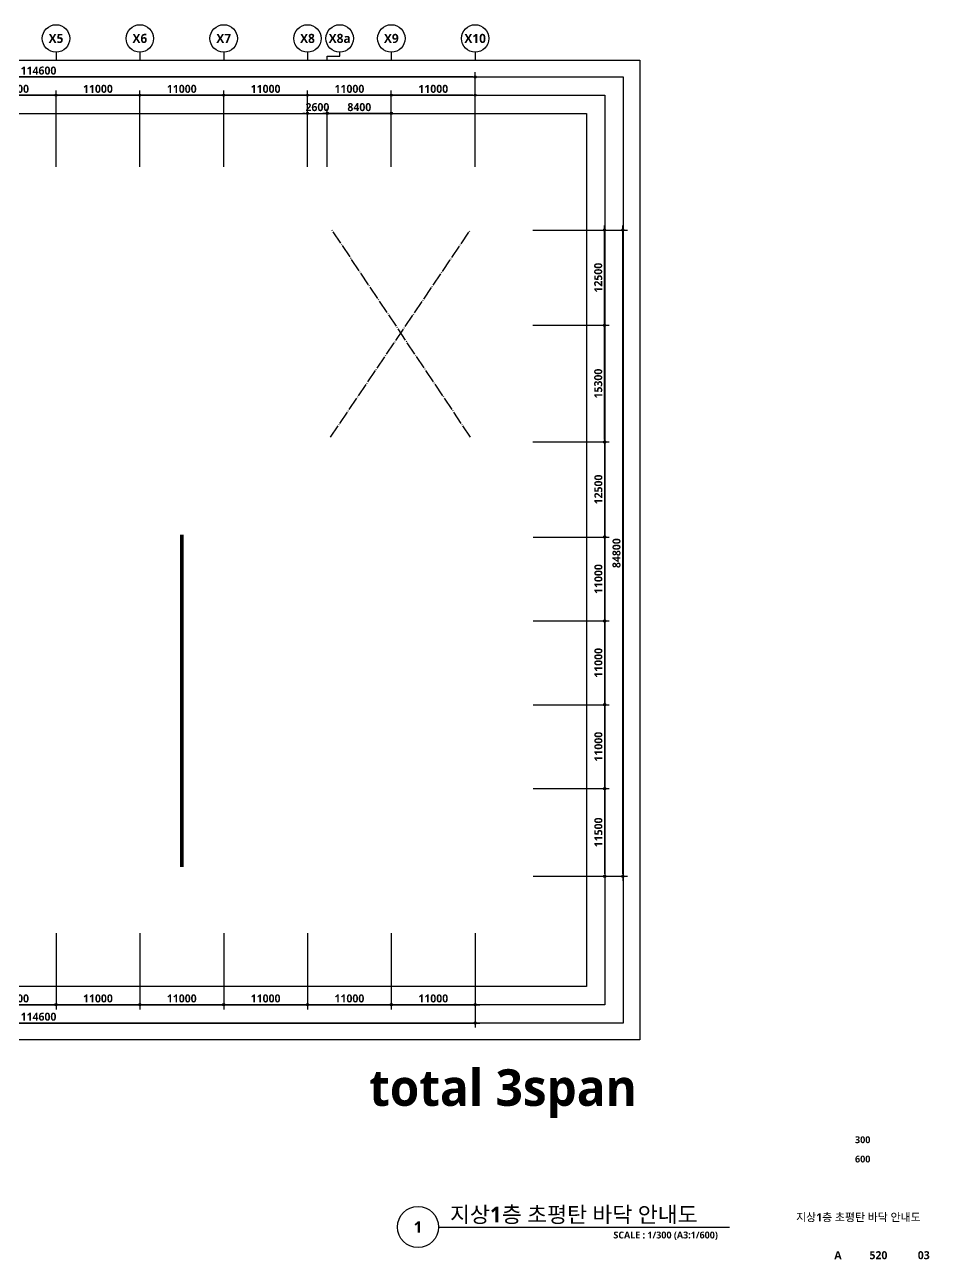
# Model space of a CAD drawing. Header units: millimetres. Extents: x -5354 to 981672, y -957001 to -780013.
# Drawn here: x 358977 to 477680, y -957001 to -794976 of the extents above; entities that cross this region are included whole.
import ezdxf
from ezdxf.enums import TextEntityAlignment as Align

# ---------------------------------------------------------------- set-up
doc = ezdxf.new("R2010")
doc.units = ezdxf.units.MM
doc.header["$LTSCALE"] = 300
doc.header["$MEASUREMENT"] = 0
doc.header["$PDSIZE"] = -10
doc.linetypes.add('STD_SHAFT', pattern=[7.3, 6, -0.5, 0.3, -0.5])
doc.layers.get('0').update_dxf_attribs({"linetype": 'CONTINUOUS'})
doc.layers.get('Defpoints').update_dxf_attribs({"color": 153, "linetype": 'CONTINUOUS'})
for name, color, linetype in [('A-ANNO-TEXT1', 7, 'CONTINUOUS'), ('A-ANNO-TITL', 7, 'CONTINUOUS'), ('A-FLOR-OPEN-BELO', 6, 'STD_SHAFT'), ('A-ST-AXIS-BUB', 7, 'CONTINUOUS'), ('A-ST-AXIS-DIM', 7, 'CONTINUOUS'), ('AA-XXXX-TXT1', 2, 'CONTINUOUS'), ('ILDO_Cosinus Joint', 20, 'CONTINUOUS')]:
    doc.layers.add(name, color=color, linetype=linetype)
doc.layers.add('Defpoint', color=161, linetype='CONTINUOUS', plot=False)
doc.styles.add('SH_대대리576', font='')
doc.styles.get('SH_대대리576').set_extended_font_data('NanumGothic', bold=True)
doc.dimstyles.new('SHP 600', dxfattribs={"dimscale": 300, "dimtxt": 3.5, "dimasz": 1, "dimexe": 2, "dimexo": 2, "dimgap": 1, "dimtad": 1, "dimdec": 0, "dimzin": 0, "dimdsep": 46, "dimtxsty": 'SH_대대리576', "dimblk": 'DIMDOT', "dimcen": 0.09, "dimclrt": 3, "dimadec": 0, "dimazin": 1, "dimtfac": 1, "dimtdec": 0, "dimtix": 1, "dimtmove": 2, "dimatfit": 0, "dimldrblk": 'DIMDOT', "dimfxl": 1, "dimtolj": 1, "dimtzin": 0, "dimarcsym": 0})

# ---------------------------------------------------------------- blocks, each defined once
blk = doc.blocks.new('DIMDOT')
at = {"color": 0}
blk.add_line((-2, 0), (2, 0), dxfattribs=at)
for radius in [0.5, 0.25]:
    blk.add_circle((0, 0), radius, dxfattribs=at)
blk = doc.blocks.new('*D432')
at = {"layer": 'A-ST-AXIS-DIM', "color": 0, "lineweight": -2, "transparency": 16777216}
for p, q in [((303487, -813626), (303487, -801226)), ((417787, -801826), (303787, -801826)), ((418087, -813626), (418087, -801226))]:
    blk.add_line(p, q, dxfattribs=at)
at = {"layer": 'Defpoints', "color": 0, "transparency": 16777216}
for p in [(303487, -801826), (303487, -814226), (418087, -814226)]:
    blk.add_point(p, dxfattribs=at)
at = {"layer": 'A-ST-AXIS-DIM', "color": 0, "lineweight": -2, "transparency": 16777216, "xscale": 300, "yscale": 300, "zscale": 300, "rotation": 180}
blk.add_blockref('DIMDOT', (303487, -801826), dxfattribs=at)
at = {"layer": 'A-ST-AXIS-DIM', "color": 0, "lineweight": -2, "transparency": 16777216, "xscale": 300, "yscale": 300, "zscale": 300}
blk.add_blockref('DIMDOT', (418087, -801826), dxfattribs=at)
at = {"layer": 'A-ST-AXIS-DIM', "color": 3, "transparency": 16777216, "insert": (360787, -801001), "char_height": 1050, "attachment_point": 5, "style": 'SH_대대리576'}
blk.add_mtext('\\A1;114600', dxfattribs=at)
blk = doc.blocks.new('*D416')
at = {"layer": 'A-ST-AXIS-DIM', "color": 0, "lineweight": -2, "transparency": 16777216}
for p, q in [((352087, -813626), (352087, -803626)), ((363087, -813626), (363087, -803626)), ((362787, -804226), (352387, -804226))]:
    blk.add_line(p, q, dxfattribs=at)
at = {"layer": 'Defpoints', "color": 0, "transparency": 16777216}
for p in [(352087, -804226), (352087, -814226), (363087, -814226)]:
    blk.add_point(p, dxfattribs=at)
at = {"layer": 'A-ST-AXIS-DIM', "color": 0, "lineweight": -2, "transparency": 16777216, "xscale": 300, "yscale": 300, "zscale": 300, "rotation": 180}
blk.add_blockref('DIMDOT', (352087, -804226), dxfattribs=at)
at = {"layer": 'A-ST-AXIS-DIM', "color": 0, "lineweight": -2, "transparency": 16777216, "xscale": 300, "yscale": 300, "zscale": 300}
blk.add_blockref('DIMDOT', (363087, -804226), dxfattribs=at)
at = {"layer": 'A-ST-AXIS-DIM', "color": 3, "transparency": 16777216, "insert": (357587, -803401), "char_height": 1050, "attachment_point": 5, "style": 'SH_대대리576'}
blk.add_mtext('\\A1;11000', dxfattribs=at)
blk = doc.blocks.new('*D415')
at = {"layer": 'A-ST-AXIS-DIM', "color": 0, "lineweight": -2, "transparency": 16777216}
for p, q in [((363087, -813626), (363087, -803626)), ((374087, -813626), (374087, -803626)), ((373787, -804226), (363387, -804226))]:
    blk.add_line(p, q, dxfattribs=at)
at = {"layer": 'Defpoints', "color": 0, "transparency": 16777216}
for p in [(363087, -804226), (363087, -814226), (374087, -814226)]:
    blk.add_point(p, dxfattribs=at)
at = {"layer": 'A-ST-AXIS-DIM', "color": 0, "lineweight": -2, "transparency": 16777216, "xscale": 300, "yscale": 300, "zscale": 300, "rotation": 180}
blk.add_blockref('DIMDOT', (363087, -804226), dxfattribs=at)
at = {"layer": 'A-ST-AXIS-DIM', "color": 0, "lineweight": -2, "transparency": 16777216, "xscale": 300, "yscale": 300, "zscale": 300}
blk.add_blockref('DIMDOT', (374087, -804226), dxfattribs=at)
at = {"layer": 'A-ST-AXIS-DIM', "color": 3, "transparency": 16777216, "insert": (368587, -803401), "char_height": 1050, "attachment_point": 5, "style": 'SH_대대리576'}
blk.add_mtext('\\A1;11000', dxfattribs=at)
blk = doc.blocks.new('*D414')
at = {"layer": 'A-ST-AXIS-DIM', "color": 0, "lineweight": -2, "transparency": 16777216}
for p, q in [((374087, -813626), (374087, -803626)), ((385087, -813626), (385087, -803626)), ((384787, -804226), (374387, -804226))]:
    blk.add_line(p, q, dxfattribs=at)
at = {"layer": 'Defpoints', "color": 0, "transparency": 16777216}
for p in [(374087, -804226), (374087, -814226), (385087, -814226)]:
    blk.add_point(p, dxfattribs=at)
at = {"layer": 'A-ST-AXIS-DIM', "color": 0, "lineweight": -2, "transparency": 16777216, "xscale": 300, "yscale": 300, "zscale": 300, "rotation": 180}
blk.add_blockref('DIMDOT', (374087, -804226), dxfattribs=at)
at = {"layer": 'A-ST-AXIS-DIM', "color": 0, "lineweight": -2, "transparency": 16777216, "xscale": 300, "yscale": 300, "zscale": 300}
blk.add_blockref('DIMDOT', (385087, -804226), dxfattribs=at)
at = {"layer": 'A-ST-AXIS-DIM', "color": 3, "transparency": 16777216, "insert": (379587, -803401), "char_height": 1050, "attachment_point": 5, "style": 'SH_대대리576'}
blk.add_mtext('\\A1;11000', dxfattribs=at)
blk = doc.blocks.new('*D413')
at = {"layer": 'A-ST-AXIS-DIM', "color": 0, "lineweight": -2, "transparency": 16777216}
for p, q in [((385087, -813626), (385087, -803626)), ((396087, -813626), (396087, -803626)), ((395787, -804226), (385387, -804226))]:
    blk.add_line(p, q, dxfattribs=at)
at = {"layer": 'Defpoints', "color": 0, "transparency": 16777216}
for p in [(385087, -804226), (385087, -814226), (396087, -814226)]:
    blk.add_point(p, dxfattribs=at)
at = {"layer": 'A-ST-AXIS-DIM', "color": 0, "lineweight": -2, "transparency": 16777216, "xscale": 300, "yscale": 300, "zscale": 300, "rotation": 180}
blk.add_blockref('DIMDOT', (385087, -804226), dxfattribs=at)
at = {"layer": 'A-ST-AXIS-DIM', "color": 0, "lineweight": -2, "transparency": 16777216, "xscale": 300, "yscale": 300, "zscale": 300}
blk.add_blockref('DIMDOT', (396087, -804226), dxfattribs=at)
at = {"layer": 'A-ST-AXIS-DIM', "color": 3, "transparency": 16777216, "insert": (390587, -803401), "char_height": 1050, "attachment_point": 5, "style": 'SH_대대리576'}
blk.add_mtext('\\A1;11000', dxfattribs=at)
blk = doc.blocks.new('*D412')
at = {"layer": 'A-ST-AXIS-DIM', "color": 0, "lineweight": -2, "transparency": 16777216}
for p, q in [((396087, -813626), (396087, -803626)), ((407087, -813626), (407087, -803626)), ((406787, -804226), (396387, -804226))]:
    blk.add_line(p, q, dxfattribs=at)
at = {"layer": 'Defpoints', "color": 0, "transparency": 16777216}
for p in [(396087, -804226), (396087, -814226), (407087, -814226)]:
    blk.add_point(p, dxfattribs=at)
at = {"layer": 'A-ST-AXIS-DIM', "color": 0, "lineweight": -2, "transparency": 16777216, "xscale": 300, "yscale": 300, "zscale": 300, "rotation": 180}
blk.add_blockref('DIMDOT', (396087, -804226), dxfattribs=at)
at = {"layer": 'A-ST-AXIS-DIM', "color": 0, "lineweight": -2, "transparency": 16777216, "xscale": 300, "yscale": 300, "zscale": 300}
blk.add_blockref('DIMDOT', (407087, -804226), dxfattribs=at)
at = {"layer": 'A-ST-AXIS-DIM', "color": 3, "transparency": 16777216, "insert": (401587, -803401), "char_height": 1050, "attachment_point": 5, "style": 'SH_대대리576'}
blk.add_mtext('\\A1;11000', dxfattribs=at)
blk = doc.blocks.new('*D411')
at = {"layer": 'A-ST-AXIS-DIM', "color": 0, "lineweight": -2, "transparency": 16777216}
for p, q in [((407087, -813626), (407087, -803626)), ((418087, -813626), (418087, -803626)), ((417787, -804226), (407387, -804226))]:
    blk.add_line(p, q, dxfattribs=at)
at = {"layer": 'Defpoints', "color": 0, "transparency": 16777216}
for p in [(407087, -804226), (407087, -814226), (418087, -814226)]:
    blk.add_point(p, dxfattribs=at)
at = {"layer": 'A-ST-AXIS-DIM', "color": 0, "lineweight": -2, "transparency": 16777216, "xscale": 300, "yscale": 300, "zscale": 300, "rotation": 180}
blk.add_blockref('DIMDOT', (407087, -804226), dxfattribs=at)
at = {"layer": 'A-ST-AXIS-DIM', "color": 0, "lineweight": -2, "transparency": 16777216, "xscale": 300, "yscale": 300, "zscale": 300}
blk.add_blockref('DIMDOT', (418087, -804226), dxfattribs=at)
at = {"layer": 'A-ST-AXIS-DIM', "color": 3, "transparency": 16777216, "insert": (412587, -803401), "char_height": 1050, "attachment_point": 5, "style": 'SH_대대리576'}
blk.add_mtext('\\A1;11000', dxfattribs=at)
blk = doc.blocks.new('*D364')
at = {"layer": 'A-ST-AXIS-DIM', "color": 0, "lineweight": -2, "transparency": 16777216}
for p, q in [((425662, -821926), (435662, -821926)), ((435062, -834126), (435062, -822226)), ((425662, -834426), (435662, -834426))]:
    blk.add_line(p, q, dxfattribs=at)
at = {"layer": 'Defpoints', "color": 0, "transparency": 16777216}
for p in [(425062, -821926), (435062, -821926), (425062, -834426)]:
    blk.add_point(p, dxfattribs=at)
at = {"layer": 'A-ST-AXIS-DIM', "color": 0, "lineweight": -2, "transparency": 16777216, "xscale": 300, "yscale": 300, "zscale": 300}
for p, rotation in [((435062, -821926), 90), ((435062, -834426), 270)]:
    blk.add_blockref('DIMDOT', p, dxfattribs=dict(at, rotation=rotation))
at = {"layer": 'A-ST-AXIS-DIM', "color": 3, "transparency": 16777216, "insert": (434237, -828176), "char_height": 1050, "attachment_point": 5, "rotation": 90, "style": 'SH_대대리576'}
blk.add_mtext('\\A1;12500', dxfattribs=at)
blk = doc.blocks.new('*D363')
at = {"layer": 'A-ST-AXIS-DIM', "color": 0, "lineweight": -2, "transparency": 16777216}
for p, q in [((425662, -834426), (435662, -834426)), ((435062, -849426), (435062, -834726)), ((425662, -849726), (435662, -849726))]:
    blk.add_line(p, q, dxfattribs=at)
at = {"layer": 'Defpoints', "color": 0, "transparency": 16777216}
for p in [(425062, -834426), (435062, -834426), (425062, -849726)]:
    blk.add_point(p, dxfattribs=at)
at = {"layer": 'A-ST-AXIS-DIM', "color": 0, "lineweight": -2, "transparency": 16777216, "xscale": 300, "yscale": 300, "zscale": 300}
for p, rotation in [((435062, -834426), 90), ((435062, -849726), 270)]:
    blk.add_blockref('DIMDOT', p, dxfattribs=dict(at, rotation=rotation))
at = {"layer": 'A-ST-AXIS-DIM', "color": 3, "transparency": 16777216, "insert": (434237, -842076), "char_height": 1050, "attachment_point": 5, "rotation": 90, "style": 'SH_대대리576'}
blk.add_mtext('\\A1;15300', dxfattribs=at)
blk = doc.blocks.new('*D362')
at = {"layer": 'A-ST-AXIS-DIM', "color": 0, "lineweight": -2, "transparency": 16777216}
for p, q in [((425687, -849726), (435687, -849726)), ((435087, -861926), (435087, -850026)), ((425687, -862226), (435687, -862226))]:
    blk.add_line(p, q, dxfattribs=at)
at = {"layer": 'Defpoints', "color": 0, "transparency": 16777216}
for p in [(425087, -849726), (435087, -849726), (425087, -862226)]:
    blk.add_point(p, dxfattribs=at)
at = {"layer": 'A-ST-AXIS-DIM', "color": 0, "lineweight": -2, "transparency": 16777216, "xscale": 300, "yscale": 300, "zscale": 300}
for p, rotation in [((435087, -849726), 90), ((435087, -862226), 270)]:
    blk.add_blockref('DIMDOT', p, dxfattribs=dict(at, rotation=rotation))
at = {"layer": 'A-ST-AXIS-DIM', "color": 3, "transparency": 16777216, "insert": (434262, -855976), "char_height": 1050, "attachment_point": 5, "rotation": 90, "style": 'SH_대대리576'}
blk.add_mtext('\\A1;12500', dxfattribs=at)
blk = doc.blocks.new('*D361')
at = {"layer": 'A-ST-AXIS-DIM', "color": 0, "lineweight": -2, "transparency": 16777216}
for p, q in [((425687, -862226), (435687, -862226)), ((435087, -872926), (435087, -862526)), ((425687, -873226), (435687, -873226))]:
    blk.add_line(p, q, dxfattribs=at)
at = {"layer": 'Defpoints', "color": 0, "transparency": 16777216}
for p in [(425087, -862226), (435087, -862226), (425087, -873226)]:
    blk.add_point(p, dxfattribs=at)
at = {"layer": 'A-ST-AXIS-DIM', "color": 0, "lineweight": -2, "transparency": 16777216, "xscale": 300, "yscale": 300, "zscale": 300}
for p, rotation in [((435087, -862226), 90), ((435087, -873226), 270)]:
    blk.add_blockref('DIMDOT', p, dxfattribs=dict(at, rotation=rotation))
at = {"layer": 'A-ST-AXIS-DIM', "color": 3, "transparency": 16777216, "insert": (434262, -867726), "char_height": 1050, "attachment_point": 5, "rotation": 90, "style": 'SH_대대리576'}
blk.add_mtext('\\A1;11000', dxfattribs=at)
blk = doc.blocks.new('*D360')
at = {"layer": 'A-ST-AXIS-DIM', "color": 0, "lineweight": -2, "transparency": 16777216}
for p, q in [((425687, -873226), (435687, -873226)), ((435087, -883926), (435087, -873526)), ((425687, -884226), (435687, -884226))]:
    blk.add_line(p, q, dxfattribs=at)
at = {"layer": 'Defpoints', "color": 0, "transparency": 16777216}
for p in [(425087, -873226), (435087, -873226), (425087, -884226)]:
    blk.add_point(p, dxfattribs=at)
at = {"layer": 'A-ST-AXIS-DIM', "color": 0, "lineweight": -2, "transparency": 16777216, "xscale": 300, "yscale": 300, "zscale": 300}
for p, rotation in [((435087, -873226), 90), ((435087, -884226), 270)]:
    blk.add_blockref('DIMDOT', p, dxfattribs=dict(at, rotation=rotation))
at = {"layer": 'A-ST-AXIS-DIM', "color": 3, "transparency": 16777216, "insert": (434262, -878726), "char_height": 1050, "attachment_point": 5, "rotation": 90, "style": 'SH_대대리576'}
blk.add_mtext('\\A1;11000', dxfattribs=at)
blk = doc.blocks.new('*D359')
at = {"layer": 'A-ST-AXIS-DIM', "color": 0, "lineweight": -2, "transparency": 16777216}
for p, q in [((425687, -884226), (435687, -884226)), ((435087, -894926), (435087, -884526)), ((425687, -895226), (435687, -895226))]:
    blk.add_line(p, q, dxfattribs=at)
at = {"layer": 'Defpoints', "color": 0, "transparency": 16777216}
for p in [(425087, -884226), (435087, -884226), (425087, -895226)]:
    blk.add_point(p, dxfattribs=at)
at = {"layer": 'A-ST-AXIS-DIM', "color": 0, "lineweight": -2, "transparency": 16777216, "xscale": 300, "yscale": 300, "zscale": 300}
for p, rotation in [((435087, -884226), 90), ((435087, -895226), 270)]:
    blk.add_blockref('DIMDOT', p, dxfattribs=dict(at, rotation=rotation))
at = {"layer": 'A-ST-AXIS-DIM', "color": 3, "transparency": 16777216, "insert": (434262, -889726), "char_height": 1050, "attachment_point": 5, "rotation": 90, "style": 'SH_대대리576'}
blk.add_mtext('\\A1;11000', dxfattribs=at)
blk = doc.blocks.new('*D358')
at = {"layer": 'A-ST-AXIS-DIM', "color": 0, "lineweight": -2, "transparency": 16777216}
for p, q in [((425687, -895226), (435687, -895226)), ((435087, -906426), (435087, -895526)), ((425687, -906726), (435687, -906726))]:
    blk.add_line(p, q, dxfattribs=at)
at = {"layer": 'Defpoints', "color": 0, "transparency": 16777216}
for p in [(425087, -895226), (435087, -895226), (425087, -906726)]:
    blk.add_point(p, dxfattribs=at)
at = {"layer": 'A-ST-AXIS-DIM', "color": 0, "lineweight": -2, "transparency": 16777216, "xscale": 300, "yscale": 300, "zscale": 300}
for p, rotation in [((435087, -895226), 90), ((435087, -906726), 270)]:
    blk.add_blockref('DIMDOT', p, dxfattribs=dict(at, rotation=rotation))
at = {"layer": 'A-ST-AXIS-DIM', "color": 3, "transparency": 16777216, "insert": (434262, -900976), "char_height": 1050, "attachment_point": 5, "rotation": 90, "style": 'SH_대대리576'}
blk.add_mtext('\\A1;11500', dxfattribs=at)
blk = doc.blocks.new('*D357')
at = {"layer": 'A-ST-AXIS-DIM', "color": 0, "lineweight": -2, "transparency": 16777216}
for p, q in [((425687, -821926), (438062, -821926)), ((437462, -906426), (437462, -822226)), ((425687, -906726), (438062, -906726))]:
    blk.add_line(p, q, dxfattribs=at)
at = {"layer": 'Defpoints', "color": 0, "transparency": 16777216}
for p in [(425087, -821926), (437462, -821926), (425087, -906726)]:
    blk.add_point(p, dxfattribs=at)
at = {"layer": 'A-ST-AXIS-DIM', "color": 0, "lineweight": -2, "transparency": 16777216, "xscale": 300, "yscale": 300, "zscale": 300}
for p, rotation in [((437462, -821926), 90), ((437462, -906726), 270)]:
    blk.add_blockref('DIMDOT', p, dxfattribs=dict(at, rotation=rotation))
at = {"layer": 'A-ST-AXIS-DIM', "color": 3, "transparency": 16777216, "insert": (436637, -864326), "char_height": 1050, "attachment_point": 5, "rotation": 90, "style": 'SH_대대리576'}
blk.add_mtext('\\A1;84800', dxfattribs=at)
blk = doc.blocks.new('*D356')
at = {"layer": 'A-ST-AXIS-DIM', "color": 0, "lineweight": -2, "transparency": 16777216}
for p, q in [((407087, -914197), (407087, -924197)), ((418087, -914197), (418087, -924197)), ((407387, -923597), (417787, -923597))]:
    blk.add_line(p, q, dxfattribs=at)
at = {"layer": 'Defpoints', "color": 0, "transparency": 16777216}
for p in [(407087, -913597), (418087, -913597), (418087, -923597)]:
    blk.add_point(p, dxfattribs=at)
at = {"layer": 'A-ST-AXIS-DIM', "color": 0, "lineweight": -2, "transparency": 16777216, "xscale": 300, "yscale": 300, "zscale": 300, "rotation": 180}
blk.add_blockref('DIMDOT', (407087, -923597), dxfattribs=at)
at = {"layer": 'A-ST-AXIS-DIM', "color": 0, "lineweight": -2, "transparency": 16777216, "xscale": 300, "yscale": 300, "zscale": 300}
blk.add_blockref('DIMDOT', (418087, -923597), dxfattribs=at)
at = {"layer": 'A-ST-AXIS-DIM', "color": 3, "transparency": 16777216, "insert": (412587, -922772), "char_height": 1050, "attachment_point": 5, "style": 'SH_대대리576'}
blk.add_mtext('\\A1;11000', dxfattribs=at)
blk = doc.blocks.new('*D355')
at = {"layer": 'A-ST-AXIS-DIM', "color": 0, "lineweight": -2, "transparency": 16777216}
for p, q in [((396087, -914197), (396087, -924197)), ((407087, -914197), (407087, -924197)), ((396387, -923597), (406787, -923597))]:
    blk.add_line(p, q, dxfattribs=at)
at = {"layer": 'Defpoints', "color": 0, "transparency": 16777216}
for p in [(396087, -913597), (407087, -913597), (407087, -923597)]:
    blk.add_point(p, dxfattribs=at)
at = {"layer": 'A-ST-AXIS-DIM', "color": 0, "lineweight": -2, "transparency": 16777216, "xscale": 300, "yscale": 300, "zscale": 300, "rotation": 180}
blk.add_blockref('DIMDOT', (396087, -923597), dxfattribs=at)
at = {"layer": 'A-ST-AXIS-DIM', "color": 0, "lineweight": -2, "transparency": 16777216, "xscale": 300, "yscale": 300, "zscale": 300}
blk.add_blockref('DIMDOT', (407087, -923597), dxfattribs=at)
at = {"layer": 'A-ST-AXIS-DIM', "color": 3, "transparency": 16777216, "insert": (401587, -922772), "char_height": 1050, "attachment_point": 5, "style": 'SH_대대리576'}
blk.add_mtext('\\A1;11000', dxfattribs=at)
blk = doc.blocks.new('*D354')
at = {"layer": 'A-ST-AXIS-DIM', "color": 0, "lineweight": -2, "transparency": 16777216}
for p, q in [((385087, -914197), (385087, -924197)), ((396087, -914197), (396087, -924197)), ((385387, -923597), (395787, -923597))]:
    blk.add_line(p, q, dxfattribs=at)
at = {"layer": 'Defpoints', "color": 0, "transparency": 16777216}
for p in [(385087, -913597), (396087, -913597), (396087, -923597)]:
    blk.add_point(p, dxfattribs=at)
at = {"layer": 'A-ST-AXIS-DIM', "color": 0, "lineweight": -2, "transparency": 16777216, "xscale": 300, "yscale": 300, "zscale": 300, "rotation": 180}
blk.add_blockref('DIMDOT', (385087, -923597), dxfattribs=at)
at = {"layer": 'A-ST-AXIS-DIM', "color": 0, "lineweight": -2, "transparency": 16777216, "xscale": 300, "yscale": 300, "zscale": 300}
blk.add_blockref('DIMDOT', (396087, -923597), dxfattribs=at)
at = {"layer": 'A-ST-AXIS-DIM', "color": 3, "transparency": 16777216, "insert": (390587, -922772), "char_height": 1050, "attachment_point": 5, "style": 'SH_대대리576'}
blk.add_mtext('\\A1;11000', dxfattribs=at)
blk = doc.blocks.new('*D353')
at = {"layer": 'A-ST-AXIS-DIM', "color": 0, "lineweight": -2, "transparency": 16777216}
for p, q in [((374087, -914197), (374087, -924197)), ((385087, -914197), (385087, -924197)), ((374387, -923597), (384787, -923597))]:
    blk.add_line(p, q, dxfattribs=at)
at = {"layer": 'Defpoints', "color": 0, "transparency": 16777216}
for p in [(374087, -913597), (385087, -913597), (385087, -923597)]:
    blk.add_point(p, dxfattribs=at)
at = {"layer": 'A-ST-AXIS-DIM', "color": 0, "lineweight": -2, "transparency": 16777216, "xscale": 300, "yscale": 300, "zscale": 300, "rotation": 180}
blk.add_blockref('DIMDOT', (374087, -923597), dxfattribs=at)
at = {"layer": 'A-ST-AXIS-DIM', "color": 0, "lineweight": -2, "transparency": 16777216, "xscale": 300, "yscale": 300, "zscale": 300}
blk.add_blockref('DIMDOT', (385087, -923597), dxfattribs=at)
at = {"layer": 'A-ST-AXIS-DIM', "color": 3, "transparency": 16777216, "insert": (379587, -922772), "char_height": 1050, "attachment_point": 5, "style": 'SH_대대리576'}
blk.add_mtext('\\A1;11000', dxfattribs=at)
blk = doc.blocks.new('*D352')
at = {"layer": 'A-ST-AXIS-DIM', "color": 0, "lineweight": -2, "transparency": 16777216}
for p, q in [((363087, -914197), (363087, -924197)), ((374087, -914197), (374087, -924197)), ((363387, -923597), (373787, -923597))]:
    blk.add_line(p, q, dxfattribs=at)
at = {"layer": 'Defpoints', "color": 0, "transparency": 16777216}
for p in [(363087, -913597), (374087, -913597), (374087, -923597)]:
    blk.add_point(p, dxfattribs=at)
at = {"layer": 'A-ST-AXIS-DIM', "color": 0, "lineweight": -2, "transparency": 16777216, "xscale": 300, "yscale": 300, "zscale": 300, "rotation": 180}
blk.add_blockref('DIMDOT', (363087, -923597), dxfattribs=at)
at = {"layer": 'A-ST-AXIS-DIM', "color": 0, "lineweight": -2, "transparency": 16777216, "xscale": 300, "yscale": 300, "zscale": 300}
blk.add_blockref('DIMDOT', (374087, -923597), dxfattribs=at)
at = {"layer": 'A-ST-AXIS-DIM', "color": 3, "transparency": 16777216, "insert": (368587, -922772), "char_height": 1050, "attachment_point": 5, "style": 'SH_대대리576'}
blk.add_mtext('\\A1;11000', dxfattribs=at)
blk = doc.blocks.new('*D351')
at = {"layer": 'A-ST-AXIS-DIM', "color": 0, "lineweight": -2, "transparency": 16777216}
for p, q in [((352087, -914197), (352087, -924197)), ((363087, -914197), (363087, -924197)), ((352387, -923597), (362787, -923597))]:
    blk.add_line(p, q, dxfattribs=at)
at = {"layer": 'Defpoints', "color": 0, "transparency": 16777216}
for p in [(352087, -913597), (363087, -913597), (363087, -923597)]:
    blk.add_point(p, dxfattribs=at)
at = {"layer": 'A-ST-AXIS-DIM', "color": 0, "lineweight": -2, "transparency": 16777216, "xscale": 300, "yscale": 300, "zscale": 300, "rotation": 180}
blk.add_blockref('DIMDOT', (352087, -923597), dxfattribs=at)
at = {"layer": 'A-ST-AXIS-DIM', "color": 0, "lineweight": -2, "transparency": 16777216, "xscale": 300, "yscale": 300, "zscale": 300}
blk.add_blockref('DIMDOT', (363087, -923597), dxfattribs=at)
at = {"layer": 'A-ST-AXIS-DIM', "color": 3, "transparency": 16777216, "insert": (357587, -922772), "char_height": 1050, "attachment_point": 5, "style": 'SH_대대리576'}
blk.add_mtext('\\A1;11000', dxfattribs=at)
blk = doc.blocks.new('*D346')
at = {"layer": 'A-ST-AXIS-DIM', "color": 0, "lineweight": -2, "transparency": 16777216}
for p, q in [((303487, -914197), (303487, -926597)), ((418087, -914197), (418087, -926597)), ((303787, -925997), (417787, -925997))]:
    blk.add_line(p, q, dxfattribs=at)
at = {"layer": 'Defpoints', "color": 0, "transparency": 16777216}
for p in [(303487, -913597), (418087, -913597), (418087, -925997)]:
    blk.add_point(p, dxfattribs=at)
at = {"layer": 'A-ST-AXIS-DIM', "color": 0, "lineweight": -2, "transparency": 16777216, "xscale": 300, "yscale": 300, "zscale": 300, "rotation": 180}
blk.add_blockref('DIMDOT', (303487, -925997), dxfattribs=at)
at = {"layer": 'A-ST-AXIS-DIM', "color": 0, "lineweight": -2, "transparency": 16777216, "xscale": 300, "yscale": 300, "zscale": 300}
blk.add_blockref('DIMDOT', (418087, -925997), dxfattribs=at)
at = {"layer": 'A-ST-AXIS-DIM', "color": 3, "transparency": 16777216, "insert": (360787, -925172), "char_height": 1050, "attachment_point": 5, "style": 'SH_대대리576'}
blk.add_mtext('\\A1;114600', dxfattribs=at)
blk = doc.blocks.new('A-ST-AXIS-BUB-1')
at = {"layer": 'A-ST-AXIS-BUB'}
blk.add_line((0, 350), (0, 0), dxfattribs=at)
blk.add_circle((0, 950), 600, dxfattribs=at)
blk = doc.blocks.new('*D288')
at = {"layer": 'A-ST-AXIS-DIM', "color": 0, "lineweight": -2, "transparency": 16777216}
for p, q in [((395787, -806626), (395487, -806626)), ((396087, -813626), (396087, -806026)), ((396087, -806626), (398687, -806626)), ((398687, -813626), (398687, -806026)), ((398987, -806626), (399287, -806626))]:
    blk.add_line(p, q, dxfattribs=at)
at = {"layer": 'Defpoints', "color": 0, "transparency": 16777216}
for p in [(398687, -806626), (396087, -814226), (398687, -814226)]:
    blk.add_point(p, dxfattribs=at)
at = {"layer": 'A-ST-AXIS-DIM', "color": 0, "lineweight": -2, "transparency": 16777216, "xscale": 300, "yscale": 300, "zscale": 300}
blk.add_blockref('DIMDOT', (396087, -806626), dxfattribs=at)
at = {"layer": 'A-ST-AXIS-DIM', "color": 0, "lineweight": -2, "transparency": 16777216, "xscale": 300, "yscale": 300, "zscale": 300, "rotation": 180}
blk.add_blockref('DIMDOT', (398687, -806626), dxfattribs=at)
at = {"layer": 'A-ST-AXIS-DIM', "color": 3, "transparency": 16777216, "insert": (397387, -805801), "char_height": 1050, "attachment_point": 5, "style": 'SH_대대리576'}
blk.add_mtext('\\A1;2600', dxfattribs=at)
blk = doc.blocks.new('*D287')
at = {"layer": 'A-ST-AXIS-DIM', "color": 0, "lineweight": -2, "transparency": 16777216}
for p, q in [((398687, -813626), (398687, -806026)), ((406787, -806626), (398987, -806626)), ((407087, -813626), (407087, -806026))]:
    blk.add_line(p, q, dxfattribs=at)
at = {"layer": 'Defpoints', "color": 0, "transparency": 16777216}
for p in [(398687, -806626), (398687, -814226), (407087, -814226)]:
    blk.add_point(p, dxfattribs=at)
at = {"layer": 'A-ST-AXIS-DIM', "color": 0, "lineweight": -2, "transparency": 16777216, "xscale": 300, "yscale": 300, "zscale": 300, "rotation": 180}
blk.add_blockref('DIMDOT', (398687, -806626), dxfattribs=at)
at = {"layer": 'A-ST-AXIS-DIM', "color": 0, "lineweight": -2, "transparency": 16777216, "xscale": 300, "yscale": 300, "zscale": 300}
blk.add_blockref('DIMDOT', (407087, -806626), dxfattribs=at)
at = {"layer": 'A-ST-AXIS-DIM', "color": 3, "transparency": 16777216, "insert": (402887, -805801), "char_height": 1050, "attachment_point": 5, "style": 'SH_대대리576'}
blk.add_mtext('\\A1;8400', dxfattribs=at)
blk = doc.blocks.new('*U21')
at = {"layer": 'A-ANNO-TITL'}
blk.add_line((0, 0), (6359, 0), dxfattribs=at)
blk.add_circle((-450, 0), 450, dxfattribs=at)
at = {"layer": 'AA-XXXX-TXT1', "style": 'SH_대대리576'}
blk.add_attdef('DWG.TITLE', (250, 100), '', height=350, dxfattribs=at)
at = {"layer": 'AA-XXXX-TXT1', "color": 7, "style": 'SH_대대리576'}
blk.add_attdef('NO1', text='', height=300, dxfattribs=at).set_placement((-450, 0), align=Align.MIDDLE)
at = {"layer": 'AA-XXXX-TXT1', "style": 'SH_대대리576'}
blk.add_attdef('SCALE', text='', height=150, dxfattribs=at).set_placement((6109, -100), align=Align.TOP_RIGHT)

msp = doc.modelspace()

# ---------------------------------------------------------------- linework, layer by layer
at = {"layer": 'A-FLOR-OPEN-BELO'}
for p, q in [((399087.2, -849125.9), (417451.5, -821925.9)), ((417487.2, -849125.9), (399299.1, -821921.6))]:
    msp.add_line(p, q, dxfattribs=at)
at = {"layer": 'A-ST-AXIS-BUB'}
msp.add_lwpolyline([(398687.2, -799625.9), (398687.2, -799100.9), (400310.1, -799100.9), (400310.1, -798575.9)], dxfattribs=at)
msp.add_circle((400310.1, -796775.9), 1800, dxfattribs=at)
at = {"layer": 'Defpoint'}
for points in [[(439687.2, -928197.4), (268487.2, -928197.4), (268487.2, -799625.9), (439687.2, -799625.9)], [(437487.2, -925997.4), (270687.2, -925997.4), (270687.2, -801825.9), (437487.2, -801825.9)], [(435087.2, -923597.4), (273087.2, -923597.4), (273087.2, -804225.9), (435087.2, -804225.9)], [(432687.2, -921197.4), (275487.2, -921197.4), (275487.2, -806625.9), (432687.2, -806625.9)]]:
    msp.add_lwpolyline(points, close=True, dxfattribs=at)
at = {"layer": 'ILDO_Cosinus Joint', "const_width": 500, "elevation": 103000}
msp.add_lwpolyline([(379587.2, -861900.4), (379587.2, -905525.9)], dxfattribs=at)

# ---------------------------------------------------------------- block references
ref = msp.add_blockref('*U21', (413286.8, -952764.4), dxfattribs=dict(xscale=6, yscale=6, zscale=6))
ref.add_attrib('SCALE', 'SCALE : 1/300 (A3:1/600)', dxfattribs={"layer": 'A-ANNO-TITL', "height": 900, "style": 'SH_대대리576'}).set_placement((449938.3, -953364.4), align=Align.TOP_RIGHT)
ref.add_attrib('DWG.TITLE', '지상1층 초평탄 바닥 안내도', (414786.8, -952164.4), dxfattribs={"layer": 'A-ANNO-TITL', "height": 2087.447, "style": 'SH_대대리576'})
ref.add_attrib('NO1', '1', dxfattribs={"layer": 'A-ANNO-TITL', "color": 7, "height": 1500, "style": 'SH_대대리576'}).set_placement((410586.8, -952764.4), align=Align.MIDDLE)
at = {"layer": 'A-ST-AXIS-BUB', "xscale": 3, "yscale": 3, "zscale": 3}
for p in [(363087.2, -799625.9), (374087.2, -799625.9), (385087.2, -799625.9), (396087.2, -799625.9), (407087.2, -799625.9), (418087.2, -799625.9)]:
    msp.add_blockref('A-ST-AXIS-BUB-1', p, dxfattribs=at)

# ---------------------------------------------------------------- texts
at = {"layer": 'A-ANNO-TEXT1', "style": 'SH_대대리576'}
for s, height, p in [('X5', 1200, (363087.2, -796775.9)), ('X6', 1200, (374087.2, -796775.9)), ('X7', 1200, (385087.2, -796775.9)), ('X8', 1200, (396087.2, -796775.9)), ('X8a', 1200, (400310.1, -796775.9)), ('X9', 1200, (407087.2, -796775.9)), ('X10', 1200, (418087.2, -796775.9)), ('total 3span', 4800, (421738.8, -934463.6))]:
    msp.add_text(s, height=height, dxfattribs=at).set_placement(p, align=Align.MIDDLE_CENTER)
at = {"layer": 'A-ANNO-TITL', "style": 'SH_대대리576'}
for s, height, p in [('300', 900, (468940.9, -941308.9)), ('600', 900, (468940.9, -943842.1)), ('지상1층 초평탄 바닥 안내도', 1050, (468375.6, -951450.5)), ('A', 1050, (465692.9, -956461)), ('520', 1050, (471006.2, -956461)), ('03', 1050, (476952.6, -956461))]:
    msp.add_text(s, height=height, dxfattribs=at).set_placement(p, align=Align.MIDDLE)

# ---------------------------------------------------------------- dimensions: what is measured, and where the dimension line sits
at = {"layer": 'A-ST-AXIS-DIM'}
for base, p1, p2, picture, middle in [((303487.2, -801825.9), (418087.2, -814225.9), (303487.2, -814225.9), '*D432', (360787.2, -801000.9)), ((352087.2, -804225.9), (363087.2, -814225.9), (352087.2, -814225.9), '*D416', (357587.2, -803400.9)), ((363087.2, -804225.9), (374087.2, -814225.9), (363087.2, -814225.9), '*D415', (368587.2, -803400.9)), ((374087.2, -804225.9), (385087.2, -814225.9), (374087.2, -814225.9), '*D414', (379587.2, -803400.9)), ((385087.2, -804225.9), (396087.2, -814225.9), (385087.2, -814225.9), '*D413', (390587.2, -803400.9)), ((396087.2, -804225.9), (407087.2, -814225.9), (396087.2, -814225.9), '*D412', (401587.2, -803400.9)), ((407087.2, -804225.9), (418087.2, -814225.9), (407087.2, -814225.9), '*D411', (412587.2, -803400.9)), ((398687.2, -806625.9), (407087.2, -814225.9), (398687.2, -814225.9), '*D287', (402887.2, -805800.9))]:
    dim = msp.add_linear_dim(base=base, p1=p1, p2=p2, dimstyle='SHP 600', dxfattribs=at)
    dim.commit()
    dim.dimension.update_dxf_attribs({"geometry": picture, "text_midpoint": middle})
for base, p1, p2, angle, picture, middle in [((398687.2, -806625.9), (396087.2, -814225.9), (398687.2, -814225.9), 180, '*D288', (397387.2, -805800.9)), ((435062.2, -821925.9), (425062.2, -834425.9), (425062.2, -821925.9), 270, '*D364', (434237.2, -828175.9)), ((437462.2, -821925.9), (425087.2, -906725.9), (425087.2, -821925.9), 270, '*D357', (436637.2, -864325.9)), ((435062.2, -834425.9), (425062.2, -849725.9), (425062.2, -834425.9), 270, '*D363', (434237.2, -842075.9)), ((435087.2, -849725.9), (425087.2, -862225.9), (425087.2, -849725.9), 270, '*D362', (434262.2, -855975.9)), ((435087.2, -862225.9), (425087.2, -873225.9), (425087.2, -862225.9), 270, '*D361', (434262.2, -867725.9)), ((435087.2, -873225.9), (425087.2, -884225.9), (425087.2, -873225.9), 270, '*D360', (434262.2, -878725.9)), ((435087.2, -884225.9), (425087.2, -895225.9), (425087.2, -884225.9), 270, '*D359', (434262.2, -889725.9)), ((435087.2, -895225.9), (425087.2, -906725.9), (425087.2, -895225.9), 270, '*D358', (434262.2, -900975.9)), ((418087.2, -925997.4), (303487.2, -913597.4), (418087.2, -913597.4), 180, '*D346', (360787.2, -925172.4)), ((363087.2, -923597.4), (352087.2, -913597.4), (363087.2, -913597.4), 180, '*D351', (357587.2, -922772.4)), ((374087.2, -923597.4), (363087.2, -913597.4), (374087.2, -913597.4), 180, '*D352', (368587.2, -922772.4)), ((385087.2, -923597.4), (374087.2, -913597.4), (385087.2, -913597.4), 180, '*D353', (379587.2, -922772.4)), ((396087.2, -923597.4), (385087.2, -913597.4), (396087.2, -913597.4), 180, '*D354', (390587.2, -922772.4)), ((407087.2, -923597.4), (396087.2, -913597.4), (407087.2, -913597.4), 180, '*D355', (401587.2, -922772.4)), ((418087.2, -923597.4), (407087.2, -913597.4), (418087.2, -913597.4), 180, '*D356', (412587.2, -922772.4))]:
    dim = msp.add_linear_dim(base=base, p1=p1, p2=p2, angle=angle, dimstyle='SHP 600', dxfattribs=at)
    dim.commit()
    dim.dimension.update_dxf_attribs({"geometry": picture, "text_midpoint": middle})

doc.saveas('drawing.dxf')
